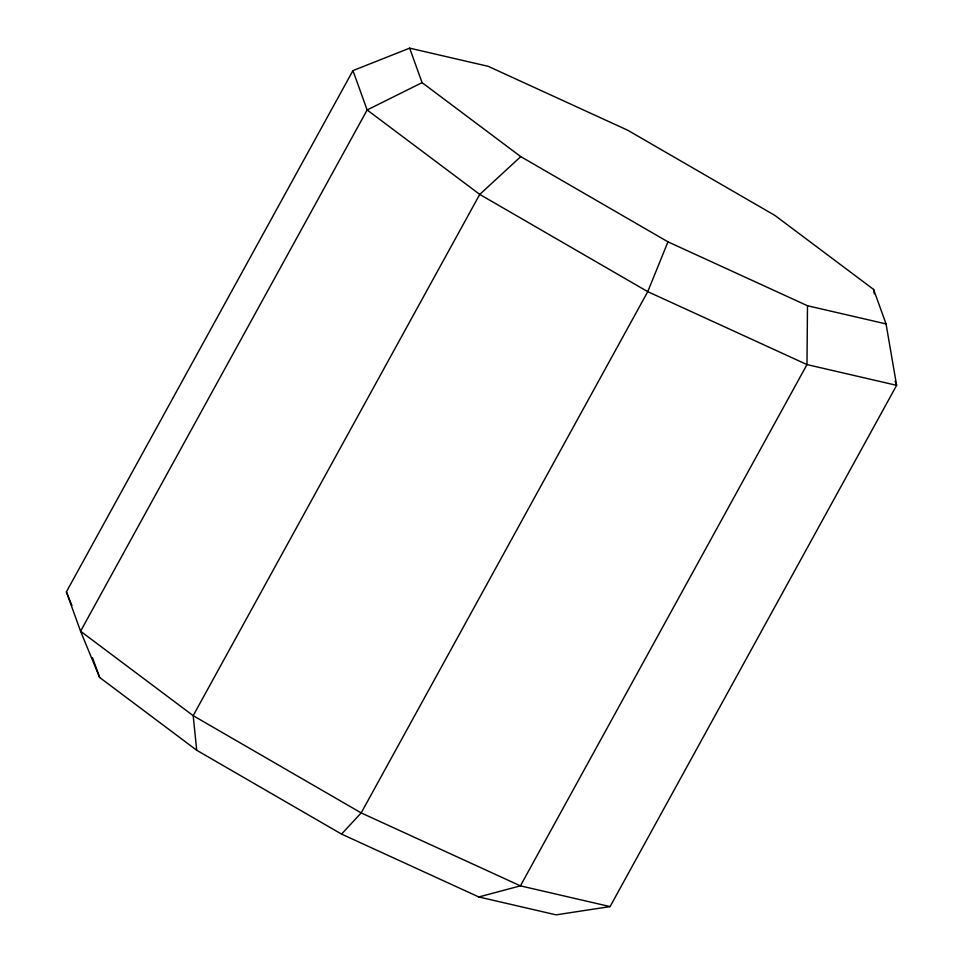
<?xml version="1.0" encoding="UTF-8"?>
<svg xmlns="http://www.w3.org/2000/svg" width="963" height="963" viewBox="0 0 963 963"><rect width="100%" height="100%" fill="white"/><g stroke="black" fill="none" stroke-linecap="round" stroke-linejoin="round"><path stroke-width="1.44" d="M409.648 48.15L422.083 82.637L520.754 156.62L667.961 241.833L807.488 305.74L806.982 364.58L520.417 885.852L478.816 896.962L341.54 834.09L196.717 750.261L99.646 677.471L80.567 631.234L66.375 591.884L352.94 70.612L409.648 48.15L488.193 66.327L627.72 130.234L774.926 215.447L873.597 289.43L886.044 323.917L896.625 385.332L610.061 906.604L556.084 914.85L478.816 896.962M667.961 241.833L647.75 291.657L361.185 812.916L341.54 834.09M520.754 156.62L479.743 194.406L193.178 715.665L196.717 750.261M422.083 82.637L367.144 109.975L80.567 631.234L193.178 715.665L361.185 812.916L520.417 885.852L610.061 906.604M807.488 305.74L886.044 323.917M66.375 591.884L71.912 605.474M895.109 381.119L896.625 385.332L806.982 364.58L647.75 291.657L479.743 194.406L367.144 109.975L352.94 70.612M92.508 657.681L99.646 677.471M873.597 289.43L874.284 293.775"/></g></svg>
